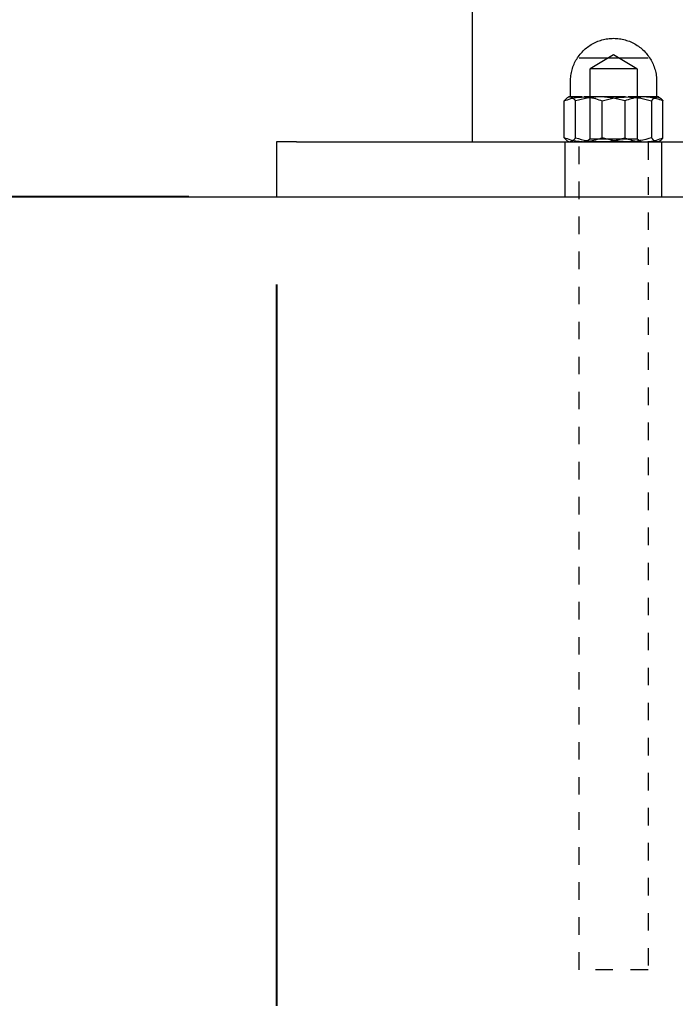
# Model space of a CAD drawing. Header units: inches. Extents: x -14 to 184, y -4 to 134.
# Drawn here: x -6.79 to -3.04, y 106.78 to 112.37 of the extents above; entities that cross this region are included whole.
import ezdxf

# ---------------------------------------------------------------- set-up
doc = ezdxf.new("R2010")
doc.units = ezdxf.units.IN
doc.linetypes.add('HIDDEN', pattern=[1.905, 1.27, -0.635])
for name, color, linetype, lineweight in [('ZANO_R', 7, 'Continuous', 0), ('ZANO_R_przerywana', 250, 'HIDDEN', 0), ('ZANO_W', 1, 'Continuous', 0)]:
    doc.layers.add(name, color=color, linetype=linetype, lineweight=lineweight)
doc.styles.get("Standard").update_dxf_attribs({"font": 'arial.ttf'})
doc.dimstyles.new('amerykanie', dxfattribs={"dimtxt": 50, "dimasz": 50, "dimexe": 0.5, "dimexo": 0.5, "dimgap": 1, "dimtad": 1, "dimdec": 0, "dimzin": 0, "dimlunit": 5, "dimtxsty": 'Standard', "dimcen": 0.09, "dimclrd": 1, "dimclre": 1, "dimclrt": 1, "dimazin": 0, "dimtfac": 1, "dimtdec": 0, "dimtmove": 0, "dimatfit": 3, "dimfxl": 1, "dimtzin": 0, "dimarcsym": 1})

# ---------------------------------------------------------------- blocks, each defined once
blk = doc.blocks.new('*D380')
at = {"layer": 'ZANO_W', "color": 1, "lineweight": -2}
for p, q in [((-4.4798, 129.0714), (-10.6311, 129.0714)), ((-10.1311, 128.0714), (-10.1311, 112.3549)), ((-5.8212, 111.3549), (-10.6311, 111.3549))]:
    blk.add_line(p, q, dxfattribs=at)
at = {"layer": 'ZANO_W', "color": 1}
for points in [[(-9.9644, 128.0714), (-10.2977, 128.0714), (-10.1311, 129.0714)], [(-10.2977, 112.3549), (-9.9644, 112.3549), (-10.1311, 111.3549)]]:
    blk.add_solid(points, dxfattribs=at)
at = {"layer": 'ZANO_W', "color": 1, "insert": (-11.4713, 120.2131), "char_height": 1.625, "attachment_point": 5, "rotation": 90}
blk.add_mtext('17 11/16', dxfattribs=at)
blk = doc.blocks.new('*D382')
at = {"layer": 'ZANO_W', "color": 1, "lineweight": -2}
for p, q in [((-5.3212, 110.8549), (-5.3212, 104.2514)), ((73.6377, 110.8549), (73.6377, 104.2514)), ((-4.3212, 104.7514), (72.6377, 104.7514))]:
    blk.add_line(p, q, dxfattribs=at)
at = {"layer": 'ZANO_W', "color": 1}
for points in [[(-4.3212, 104.918), (-4.3212, 104.5847), (-5.3212, 104.7514)], [(72.6377, 104.5847), (72.6377, 104.918), (73.6377, 104.7514)]]:
    blk.add_solid(points, dxfattribs=at)
at = {"layer": 'ZANO_W', "color": 1, "insert": (34.1583, 106.0916), "char_height": 1.625, "attachment_point": 5}
blk.add_mtext('78 15/16', dxfattribs=at)

msp = doc.modelspace()

# ---------------------------------------------------------------- linework, layer by layer
at = {"layer": 'ZANO_R'}
for p, q in [((-4.20366, 127.18164), (-4.20366, 111.66983)), ((-3.55162, 112.20519), (-3.54501, 112.21038)), ((-3.54501, 112.21038), (-3.53823, 112.21534)), ((-3.53823, 112.21534), (-3.53128, 112.22007)), ((-3.53128, 112.22007), (-3.52418, 112.22456)), ((-3.52418, 112.22456), (-3.51693, 112.2288)), ((-3.51693, 112.2288), (-3.50954, 112.23279)), ((-3.50954, 112.23279), (-3.50201, 112.23653)), ((-3.50201, 112.23653), (-3.49436, 112.24001)), ((-3.49436, 112.24001), (-3.4866, 112.24322)), ((-3.4866, 112.24322), (-3.47873, 112.24617)), ((-3.47873, 112.24617), (-3.47077, 112.24885)), ((-3.47077, 112.24885), (-3.46272, 112.25126)), ((-3.46272, 112.25126), (-3.45459, 112.25338)), ((-3.45459, 112.25338), (-3.44639, 112.25523)), ((-3.44639, 112.25523), (-3.43814, 112.2568)), ((-3.43814, 112.2568), (-3.42984, 112.25809)), ((-3.42984, 112.25809), (-3.42149, 112.25909)), ((-3.42149, 112.25909), (-3.41312, 112.25981)), ((-3.41312, 112.25981), (-3.40473, 112.26024)), ((-3.40473, 112.26024), (-3.39633, 112.26038)), ((-3.39633, 112.26038), (-3.38793, 112.26024)), ((-3.38793, 112.26024), (-3.37954, 112.25981)), ((-3.37954, 112.25981), (-3.37117, 112.25909)), ((-3.37117, 112.25909), (-3.36283, 112.25809)), ((-3.36283, 112.25809), (-3.35452, 112.2568)), ((-3.35452, 112.2568), (-3.34627, 112.25523)), ((-3.34627, 112.25523), (-3.33807, 112.25338)), ((-3.33807, 112.25338), (-3.32994, 112.25126)), ((-3.32994, 112.25126), (-3.32189, 112.24885)), ((-3.32189, 112.24885), (-3.31393, 112.24617)), ((-3.31393, 112.24617), (-3.30606, 112.24322)), ((-3.30606, 112.24322), (-3.2983, 112.24001)), ((-3.2983, 112.24001), (-3.29065, 112.23653)), ((-3.29065, 112.23653), (-3.28313, 112.23279)), ((-3.28313, 112.23279), (-3.27573, 112.2288)), ((-3.27573, 112.2288), (-3.26848, 112.22456)), ((-3.26848, 112.22456), (-3.26138, 112.22007)), ((-3.26138, 112.22007), (-3.25443, 112.21534)), ((-3.25443, 112.21534), (-3.24765, 112.21038)), ((-3.24765, 112.21038), (-3.24104, 112.20519)), ((-3.60208, 112.14927), (-3.59736, 112.15622)), ((-3.59736, 112.15622), (-3.5924, 112.163)), ((-3.5924, 112.163), (-3.58721, 112.1696)), ((-3.58721, 112.1696), (-3.58179, 112.17603)), ((-3.58179, 112.17603), (-3.57616, 112.18227)), ((-3.57616, 112.18227), (-3.57032, 112.18831)), ((-3.57032, 112.18831), (-3.56428, 112.19415)), ((-3.56428, 112.19415), (-3.55804, 112.19978)), ((-3.55804, 112.19978), (-3.55162, 112.20519)), ((-3.53012, 112.0872), (-3.39633, 112.16758)), ((-3.39633, 112.16758), (-3.26255, 112.0872)), ((-3.24104, 112.20519), (-3.23462, 112.19978)), ((-3.23462, 112.19978), (-3.22838, 112.19415)), ((-3.22838, 112.19415), (-3.22234, 112.18831)), ((-3.22234, 112.18831), (-3.2165, 112.18227)), ((-3.2165, 112.18227), (-3.21087, 112.17603)), ((-3.21087, 112.17603), (-3.20546, 112.1696)), ((-3.20546, 112.1696), (-3.20027, 112.163)), ((-3.20027, 112.163), (-3.19531, 112.15622)), ((-3.19531, 112.15622), (-3.19058, 112.14927)), ((-3.63086, 112.08876), (-3.62819, 112.09672)), ((-3.62819, 112.09672), (-3.62524, 112.10459)), ((-3.62524, 112.10459), (-3.62202, 112.11235)), ((-3.62202, 112.11235), (-3.61854, 112.12)), ((-3.61854, 112.12), (-3.61481, 112.12752)), ((-3.61481, 112.12752), (-3.61081, 112.13492)), ((-3.61081, 112.13492), (-3.60657, 112.14217)), ((-3.60657, 112.14217), (-3.60208, 112.14927)), ((-3.59309, 112.14904), (-3.59318, 112.14904)), ((-3.59318, 112.14904), (-3.59318, 112.14904)), ((-3.59318, 112.14904), (-3.19957, 112.14904)), ((-3.19058, 112.14927), (-3.18609, 112.14217)), ((-3.18609, 112.14217), (-3.18185, 112.13492)), ((-3.18185, 112.13492), (-3.17786, 112.12752)), ((-3.17786, 112.12752), (-3.17412, 112.12)), ((-3.17412, 112.12), (-3.17064, 112.11235)), ((-3.17064, 112.11235), (-3.16742, 112.10459)), ((-3.16742, 112.10459), (-3.16448, 112.09672)), ((-3.16448, 112.09672), (-3.1618, 112.08876)), ((-3.6411, 112.03948), (-3.6401, 112.04782)), ((-3.6401, 112.04782), (-3.63882, 112.05613)), ((-3.63882, 112.05613), (-3.63725, 112.06438)), ((-3.63725, 112.06438), (-3.6354, 112.07258)), ((-3.6354, 112.07258), (-3.63327, 112.0807)), ((-3.63327, 112.0807), (-3.63086, 112.08876)), ((-3.53019, 111.68737), (-3.53019, 112.08715)), ((-3.26575, 112.08715), (-3.53018, 112.08715)), ((-3.26327, 112.08715), (-3.26575, 112.08715)), ((-3.26264, 112.08715), (-3.26327, 112.08715)), ((-3.2625, 112.08715), (-3.26264, 112.08715)), ((-3.26248, 112.08715), (-3.2625, 112.08715)), ((-3.26248, 112.08716), (-3.26248, 112.08715)), ((-3.26248, 112.08715), (-3.26247, 112.08715)), ((-3.26247, 112.08715), (-3.26248, 112.08715)), ((-3.26247, 112.08715), (-3.26247, 112.08715)), ((-3.26247, 112.08715), (-3.26247, 112.08715)), ((-3.26247, 112.08715), (-3.26247, 112.08715)), ((-3.26247, 112.08715), (-3.26247, 111.68737)), ((-3.1618, 112.08876), (-3.15939, 112.0807)), ((-3.15939, 112.0807), (-3.15726, 112.07258)), ((-3.15726, 112.07258), (-3.15541, 112.06438)), ((-3.15541, 112.06438), (-3.15385, 112.05613)), ((-3.15385, 112.05613), (-3.15256, 112.04782)), ((-3.15256, 112.04782), (-3.15156, 112.03948)), ((-3.64239, 112.01432), (-3.64225, 112.02272)), ((-3.64239, 111.93046), (-3.64239, 112.01432)), ((-3.64225, 112.02272), (-3.64182, 112.03111)), ((-3.64182, 112.03111), (-3.6411, 112.03948)), ((-3.15156, 112.03948), (-3.15084, 112.03111)), ((-3.15084, 112.03111), (-3.15041, 112.02272)), ((-3.15041, 112.02272), (-3.15027, 112.01432)), ((-3.15027, 112.01432), (-3.15027, 111.93046)), ((-3.64277, 111.9286), (-3.64271, 111.92875)), ((-3.64271, 111.92875), (-3.64266, 111.9289)), ((-3.64266, 111.9289), (-3.64261, 111.92905)), ((-3.64261, 111.92905), (-3.64256, 111.9292)), ((-3.64256, 111.9292), (-3.64252, 111.92935)), ((-3.64252, 111.92935), (-3.64249, 111.92951)), ((-3.64249, 111.92951), (-3.64246, 111.92967)), ((-3.64246, 111.92967), (-3.64243, 111.92982)), ((-3.64243, 111.92982), (-3.64242, 111.92998)), ((-3.64242, 111.92998), (-3.6424, 111.93014)), ((-3.6424, 111.9303), (-3.64239, 111.93046)), ((-3.6424, 111.93014), (-3.6424, 111.9303)), ((-3.15027, 111.93046), (-3.15027, 111.9303)), ((-3.15027, 111.9303), (-3.15026, 111.93014)), ((-3.15026, 111.93014), (-3.15025, 111.92998)), ((-3.15025, 111.92998), (-3.15023, 111.92982)), ((-3.15023, 111.92982), (-3.15021, 111.92967)), ((-3.15021, 111.92967), (-3.15018, 111.92951)), ((-3.15018, 111.92951), (-3.15014, 111.92935)), ((-3.15014, 111.92935), (-3.1501, 111.9292)), ((-3.1501, 111.9292), (-3.15006, 111.92905)), ((-3.15006, 111.92905), (-3.15001, 111.9289)), ((-3.15001, 111.9289), (-3.14995, 111.92875)), ((-3.14995, 111.92875), (-3.14989, 111.9286)), ((-3.65867, 111.92202), (-3.67848, 111.90288)), ((-3.67848, 111.90288), (-3.66905, 111.90664)), ((-3.67848, 111.69269), (-3.67848, 111.90288)), ((-3.66905, 111.90664), (-3.65951, 111.91008)), ((-3.65951, 111.91008), (-3.64985, 111.91318)), ((-3.65867, 111.92202), (-3.65224, 111.92573)), ((-3.65751, 111.92267), (-3.65827, 111.92225)), ((-3.65674, 111.92307), (-3.65751, 111.92267)), ((-3.65596, 111.92344), (-3.65674, 111.92307)), ((-3.65516, 111.92379), (-3.65596, 111.92344)), ((-3.65435, 111.92411), (-3.65516, 111.92379)), ((-3.65354, 111.9244), (-3.65435, 111.92411)), ((-3.65271, 111.92467), (-3.65354, 111.9244)), ((-3.65187, 111.92491), (-3.65271, 111.92467)), ((-3.57573, 111.92573), (-3.65224, 111.92573)), ((-3.65103, 111.92512), (-3.65187, 111.92491)), ((-3.65018, 111.9253), (-3.65103, 111.92512)), ((-3.64933, 111.92545), (-3.65018, 111.9253)), ((-3.64985, 111.91318), (-3.64009, 111.91595)), ((-3.64847, 111.92558), (-3.64933, 111.92545)), ((-3.6476, 111.92567), (-3.64847, 111.92558)), ((-3.64656, 111.9258), (-3.6464, 111.92582)), ((-3.6464, 111.92582), (-3.64624, 111.92585)), ((-3.64624, 111.92585), (-3.64609, 111.92588)), ((-3.64609, 111.92588), (-3.64593, 111.92591)), ((-3.64593, 111.92591), (-3.64578, 111.92595)), ((-3.64578, 111.92595), (-3.64562, 111.926)), ((-3.64562, 111.926), (-3.64547, 111.92605)), ((-3.64547, 111.92605), (-3.64533, 111.92611)), ((-3.64533, 111.92611), (-3.64518, 111.92617)), ((-3.64518, 111.92617), (-3.64503, 111.92624)), ((-3.64503, 111.92624), (-3.64489, 111.92631)), ((-3.64489, 111.92631), (-3.64475, 111.92638)), ((-3.64475, 111.92638), (-3.64462, 111.92647)), ((-3.64462, 111.92647), (-3.64448, 111.92655)), ((-3.64448, 111.92655), (-3.64435, 111.92664)), ((-3.64435, 111.92664), (-3.64422, 111.92674)), ((-3.64422, 111.92674), (-3.6441, 111.92683)), ((-3.64247, 111.92522), (-3.64412, 111.92565)), ((-3.6441, 111.92683), (-3.64398, 111.92694)), ((-3.64398, 111.92694), (-3.64386, 111.92704)), ((-3.64386, 111.92704), (-3.64374, 111.92716)), ((-3.64374, 111.92716), (-3.64363, 111.92727)), ((-3.64363, 111.92727), (-3.64353, 111.92739)), ((-3.64353, 111.92739), (-3.64343, 111.92751)), ((-3.64343, 111.92751), (-3.64333, 111.92764)), ((-3.64333, 111.92764), (-3.64324, 111.92777)), ((-3.64324, 111.92777), (-3.64315, 111.9279)), ((-3.64315, 111.9279), (-3.64306, 111.92803)), ((-3.64306, 111.92803), (-3.64298, 111.92817)), ((-3.64298, 111.92817), (-3.64291, 111.92831)), ((-3.64291, 111.92831), (-3.64284, 111.92845)), ((-3.64284, 111.92845), (-3.64277, 111.9286)), ((-3.64083, 111.92473), (-3.64247, 111.92522)), ((-3.63922, 111.92418), (-3.64083, 111.92473)), ((-3.64009, 111.91595), (-3.63024, 111.91838)), ((-3.63762, 111.92358), (-3.63922, 111.92418)), ((-3.63605, 111.92293), (-3.63762, 111.92358)), ((-3.6345, 111.92221), (-3.63605, 111.92293)), ((-3.63297, 111.92145), (-3.6345, 111.92221)), ((-3.63147, 111.92063), (-3.63297, 111.92145)), ((-3.63001, 111.91976), (-3.63147, 111.92063)), ((-3.63024, 111.91838), (-3.62031, 111.92047)), ((-3.62857, 111.91884), (-3.63001, 111.91976)), ((-3.62717, 111.91788), (-3.62857, 111.91884)), ((-3.6258, 111.91686), (-3.62717, 111.91788)), ((-3.62446, 111.91579), (-3.6258, 111.91686)), ((-3.62317, 111.91468), (-3.62446, 111.91579)), ((-3.62191, 111.91353), (-3.62317, 111.91468)), ((-3.6207, 111.91233), (-3.62191, 111.91353)), ((-3.61952, 111.91109), (-3.6207, 111.91233)), ((-3.62031, 111.92047), (-3.61031, 111.92222)), ((-3.61839, 111.90982), (-3.61952, 111.91109)), ((-3.61731, 111.9085), (-3.61839, 111.90982)), ((-3.61627, 111.90714), (-3.61731, 111.9085)), ((-3.61528, 111.90576), (-3.61627, 111.90714)), ((-3.61434, 111.90433), (-3.61528, 111.90576)), ((-3.61345, 111.90288), (-3.61434, 111.90433)), ((-3.59719, 111.90774), (-3.61345, 111.90288)), ((-3.61345, 111.69269), (-3.61345, 111.90288)), ((-3.61031, 111.92222), (-3.60027, 111.92362)), ((-3.60027, 111.92362), (-3.59018, 111.92467)), ((-3.58077, 111.91204), (-3.59719, 111.90774)), ((-3.59018, 111.92467), (-3.58005, 111.92538)), ((-3.5642, 111.91576), (-3.58077, 111.91204)), ((-3.58005, 111.92538), (-3.56991, 111.92573)), ((-3.56991, 111.92573), (-3.55978, 111.92538)), ((-3.54752, 111.91891), (-3.5642, 111.91576)), ((-3.32799, 111.92573), (-3.56393, 111.92573)), ((-3.55978, 111.92538), (-3.54965, 111.92467)), ((-3.54965, 111.92467), (-3.53956, 111.92362)), ((-3.53074, 111.92147), (-3.54752, 111.91891)), ((-3.53956, 111.92362), (-3.52952, 111.92222)), ((-3.51388, 111.92346), (-3.53074, 111.92147)), ((-3.52952, 111.92222), (-3.51952, 111.92047)), ((-3.51952, 111.92047), (-3.50959, 111.91838)), ((-3.49696, 111.92485), (-3.51388, 111.92346)), ((-3.50959, 111.91838), (-3.49974, 111.91595)), ((-3.49974, 111.91595), (-3.48998, 111.91318)), ((-3.48001, 111.92566), (-3.49696, 111.92485)), ((-3.48998, 111.91318), (-3.48032, 111.91008)), ((-3.48032, 111.91008), (-3.47078, 111.90664)), ((-3.47078, 111.90664), (-3.46135, 111.90288)), ((-3.44773, 111.92485), (-3.46468, 111.92566)), ((-3.46135, 111.90288), (-3.4461, 111.90748)), ((-3.46135, 111.69269), (-3.46135, 111.90288)), ((-3.43082, 111.92345), (-3.44773, 111.92485)), ((-3.4461, 111.90748), (-3.43069, 111.91157)), ((-3.41397, 111.92147), (-3.43082, 111.92345)), ((-3.43069, 111.91157), (-3.41516, 111.91515)), ((-3.41516, 111.91515), (-3.39952, 111.91822)), ((-3.3972, 111.9189), (-3.41397, 111.92147)), ((-3.39952, 111.91822), (-3.38379, 111.92077)), ((-3.38053, 111.91575), (-3.3972, 111.9189)), ((-3.38379, 111.92077), (-3.36799, 111.9228)), ((-3.36398, 111.91203), (-3.38053, 111.91575)), ((-3.36799, 111.9228), (-3.35212, 111.9243)), ((-3.34756, 111.90774), (-3.36398, 111.91203)), ((-3.35212, 111.9243), (-3.33621, 111.92528)), ((-3.33131, 111.90288), (-3.34756, 111.90774)), ((-3.33621, 111.92528), (-3.32028, 111.92573)), ((-3.32239, 111.90643), (-3.33131, 111.90288)), ((-3.33131, 111.90288), (-3.33131, 111.69269)), ((-3.31336, 111.90969), (-3.32239, 111.90643)), ((-3.32028, 111.92573), (-3.30435, 111.92528)), ((-3.30423, 111.91267), (-3.31336, 111.90969)), ((-3.14859, 111.92573), (-3.31265, 111.92573)), ((-3.30435, 111.92528), (-3.28844, 111.9243)), ((-3.29501, 111.91535), (-3.30423, 111.91267)), ((-3.28571, 111.91773), (-3.29501, 111.91535)), ((-3.28844, 111.9243), (-3.27258, 111.9228)), ((-3.27633, 111.91981), (-3.28571, 111.91773)), ((-3.2669, 111.92159), (-3.27633, 111.91981)), ((-3.27258, 111.9228), (-3.25677, 111.92077)), ((-3.25741, 111.92307), (-3.2669, 111.92159)), ((-3.24788, 111.92424), (-3.25741, 111.92307)), ((-3.25677, 111.92077), (-3.24104, 111.91822)), ((-3.23832, 111.9251), (-3.24788, 111.92424)), ((-3.24104, 111.91822), (-3.2254, 111.91515)), ((-3.22873, 111.92566), (-3.23832, 111.9251)), ((-3.2254, 111.91515), (-3.20987, 111.91157)), ((-3.20733, 111.92511), (-3.21694, 111.92566)), ((-3.20987, 111.91157), (-3.19447, 111.90748)), ((-3.19776, 111.92425), (-3.20733, 111.92511)), ((-3.18821, 111.92308), (-3.19776, 111.92425)), ((-3.19447, 111.90748), (-3.17921, 111.90288)), ((-3.17871, 111.92161), (-3.18821, 111.92308)), ((-3.17921, 111.90288), (-3.17841, 111.90424)), ((-3.17921, 111.90288), (-3.17921, 111.69269)), ((-3.16925, 111.91983), (-3.17871, 111.92161)), ((-3.17841, 111.90424), (-3.17757, 111.90558)), ((-3.17757, 111.90558), (-3.17668, 111.90688)), ((-3.17668, 111.90688), (-3.17574, 111.90816)), ((-3.17574, 111.90816), (-3.17477, 111.9094)), ((-3.17477, 111.9094), (-3.17375, 111.91061)), ((-3.17375, 111.91061), (-3.17269, 111.91178)), ((-3.17269, 111.91178), (-3.17159, 111.91292)), ((-3.17159, 111.91292), (-3.17045, 111.91401)), ((-3.17045, 111.91401), (-3.16928, 111.91507)), ((-3.16928, 111.91507), (-3.16807, 111.91609)), ((-3.15986, 111.91775), (-3.16925, 111.91983)), ((-3.16807, 111.91609), (-3.16682, 111.91706)), ((-3.16682, 111.91706), (-3.16554, 111.91799)), ((-3.16554, 111.91799), (-3.16424, 111.91888)), ((-3.16424, 111.91888), (-3.1629, 111.91972)), ((-3.1629, 111.91972), (-3.16153, 111.92051)), ((-3.16153, 111.92051), (-3.16014, 111.92126)), ((-3.16014, 111.92126), (-3.15872, 111.92196)), ((-3.15055, 111.91536), (-3.15986, 111.91775)), ((-3.15872, 111.92196), (-3.15728, 111.92261)), ((-3.15728, 111.92261), (-3.15582, 111.92321)), ((-3.15582, 111.92321), (-3.15434, 111.92376)), ((-3.15434, 111.92376), (-3.15284, 111.92426)), ((-3.15284, 111.92426), (-3.15132, 111.92471)), ((-3.15132, 111.92471), (-3.14979, 111.9251)), ((-3.14131, 111.91268), (-3.15055, 111.91536)), ((-3.14989, 111.9286), (-3.14983, 111.92845)), ((-3.14983, 111.92845), (-3.14976, 111.92831)), ((-3.14979, 111.9251), (-3.14825, 111.92545)), ((-3.14976, 111.92831), (-3.14968, 111.92817)), ((-3.14968, 111.92817), (-3.1496, 111.92803)), ((-3.1496, 111.92803), (-3.14952, 111.9279)), ((-3.14952, 111.9279), (-3.14943, 111.92777)), ((-3.14943, 111.92777), (-3.14933, 111.92764)), ((-3.14933, 111.92764), (-3.14924, 111.92751)), ((-3.14924, 111.92751), (-3.14913, 111.92739)), ((-3.14913, 111.92739), (-3.14903, 111.92727)), ((-3.14903, 111.92727), (-3.14892, 111.92716)), ((-3.14892, 111.92716), (-3.1488, 111.92705)), ((-3.1488, 111.92705), (-3.14868, 111.92694)), ((-3.14868, 111.92694), (-3.14856, 111.92684)), ((-3.14856, 111.92684), (-3.14844, 111.92674)), ((-3.14844, 111.92674), (-3.14831, 111.92664)), ((-3.14831, 111.92664), (-3.14818, 111.92655)), ((-3.14825, 111.92545), (-3.1467, 111.92573)), ((-3.14818, 111.92655), (-3.14804, 111.92647)), ((-3.14804, 111.92647), (-3.1479, 111.92639)), ((-3.1479, 111.92639), (-3.14776, 111.92631)), ((-3.14776, 111.92631), (-3.14762, 111.92624)), ((-3.14762, 111.92624), (-3.14748, 111.92618)), ((-3.14748, 111.92618), (-3.14733, 111.92612)), ((-3.14733, 111.92612), (-3.14718, 111.92606)), ((-3.14718, 111.92606), (-3.14703, 111.92601)), ((-3.14703, 111.92601), (-3.14688, 111.92597)), ((-3.14688, 111.92597), (-3.14672, 111.92593)), ((-3.14672, 111.92593), (-3.14657, 111.92589)), ((-3.1467, 111.92573), (-3.14515, 111.92544)), ((-3.14657, 111.92589), (-3.14641, 111.92586)), ((-3.14641, 111.92586), (-3.14625, 111.92584)), ((-3.14625, 111.92584), (-3.14609, 111.92582)), ((-3.14609, 111.92582), (-3.14593, 111.92581)), ((-3.14515, 111.92544), (-3.1436, 111.9251)), ((-3.14158, 111.92573), (-3.14505, 111.92573)), ((-3.1436, 111.9251), (-3.14207, 111.9247)), ((-3.14207, 111.9247), (-3.14056, 111.92426)), ((-3.1407, 111.92573), (-3.14158, 111.92573)), ((-3.13217, 111.90971), (-3.14131, 111.91268)), ((-3.14049, 111.92573), (-3.1407, 111.92573)), ((-3.14056, 111.92426), (-3.13906, 111.92376)), ((-3.14044, 111.92573), (-3.14049, 111.92573)), ((-3.14043, 111.92573), (-3.14044, 111.92573)), ((-3.14043, 111.92573), (-3.14043, 111.92573)), ((-3.14043, 111.92573), (-3.14043, 111.92573)), ((-3.14043, 111.92573), (-3.14043, 111.92573)), ((-3.14043, 111.92573), (-3.14043, 111.92573)), ((-3.14043, 111.92573), (-3.13429, 111.92219)), ((-3.13906, 111.92376), (-3.13758, 111.9232)), ((-3.13758, 111.9232), (-3.13612, 111.9226)), ((-3.13612, 111.9226), (-3.13468, 111.92195)), ((-3.13468, 111.92195), (-3.13326, 111.92125)), ((-3.13326, 111.92125), (-3.13187, 111.9205)), ((-3.12312, 111.90644), (-3.13217, 111.90971)), ((-3.13187, 111.9205), (-3.1305, 111.91971)), ((-3.1305, 111.91971), (-3.12917, 111.91887)), ((-3.12917, 111.91887), (-3.12786, 111.91798)), ((-3.12786, 111.91798), (-3.12658, 111.91705)), ((-3.12658, 111.91705), (-3.12534, 111.91608)), ((-3.12534, 111.91608), (-3.12413, 111.91506)), ((-3.12413, 111.91506), (-3.12295, 111.914)), ((-3.11419, 111.90288), (-3.12312, 111.90644)), ((-3.12295, 111.914), (-3.12181, 111.91291)), ((-3.12181, 111.91291), (-3.12071, 111.91177)), ((-3.12071, 111.91177), (-3.11965, 111.9106)), ((-3.11965, 111.9106), (-3.11863, 111.9094)), ((-3.11863, 111.9094), (-3.11766, 111.90815)), ((-3.11766, 111.90815), (-3.11672, 111.90688)), ((-3.11672, 111.90688), (-3.11583, 111.90558)), ((-3.11583, 111.90558), (-3.11499, 111.90424)), ((-3.11499, 111.90424), (-3.11419, 111.90288)), ((-3.11419, 111.69269), (-3.11419, 111.90288)), ((-5.20586, 111.66983), (-5.32117, 111.66983)), ((-5.32117, 111.66983), (-5.32117, 111.35487)), ((-5.20586, 111.66983), (6.76485, 111.66983)), ((-3.6693, 111.68903), (-3.67848, 111.69269)), ((-3.67848, 111.69269), (-3.65867, 111.67354)), ((-3.67192, 111.35487), (-3.67192, 111.66983)), ((-3.66002, 111.68568), (-3.6693, 111.68903)), ((-3.65062, 111.68264), (-3.66002, 111.68568)), ((-3.65224, 111.66983), (-3.65867, 111.67354)), ((-3.65827, 111.67332), (-3.65755, 111.67291)), ((-3.65755, 111.67291), (-3.65681, 111.67252)), ((-3.65681, 111.67252), (-3.65607, 111.67216)), ((-3.65607, 111.67216), (-3.65531, 111.67183)), ((-3.65531, 111.67183), (-3.65454, 111.67152)), ((-3.65454, 111.67152), (-3.65376, 111.67123)), ((-3.65376, 111.67123), (-3.65298, 111.67097)), ((-3.65298, 111.67097), (-3.65218, 111.67074)), ((-3.65218, 111.67074), (-3.65138, 111.67053)), ((-3.65138, 111.67053), (-3.65057, 111.67034)), ((-3.64113, 111.67991), (-3.65062, 111.68264)), ((-3.65057, 111.67034), (-3.64976, 111.67019)), ((-3.64976, 111.67019), (-3.64894, 111.67006)), ((-3.64894, 111.67006), (-3.64812, 111.66996)), ((-3.64812, 111.66996), (-3.64729, 111.66988)), ((-3.64729, 111.66988), (-3.64646, 111.66984)), ((-3.64596, 111.66983), (-3.64441, 111.67012)), ((-3.64441, 111.67012), (-3.64287, 111.67046)), ((-3.64287, 111.67046), (-3.64134, 111.67086)), ((-3.64134, 111.67086), (-3.63982, 111.67131)), ((-3.63155, 111.67751), (-3.64113, 111.67991)), ((-3.63982, 111.67131), (-3.63833, 111.67181)), ((-3.63833, 111.67181), (-3.63684, 111.67236)), ((-3.63684, 111.67236), (-3.63538, 111.67296)), ((-3.63538, 111.67296), (-3.63394, 111.67361)), ((-3.63394, 111.67361), (-3.63253, 111.67431)), ((-3.63253, 111.67431), (-3.63114, 111.67506)), ((-3.6219, 111.67542), (-3.63155, 111.67751)), ((-3.63114, 111.67506), (-3.62977, 111.67585)), ((-3.62977, 111.67585), (-3.62843, 111.6767)), ((-3.62843, 111.6767), (-3.62712, 111.67758)), ((-3.62712, 111.67758), (-3.62585, 111.67851)), ((-3.62585, 111.67851), (-3.6246, 111.67949)), ((-3.6246, 111.67949), (-3.62339, 111.6805)), ((-3.62339, 111.6805), (-3.62222, 111.68156)), ((-3.62222, 111.68156), (-3.62108, 111.68266)), ((-3.61219, 111.67365), (-3.6219, 111.67542)), ((-3.62108, 111.68266), (-3.61998, 111.68379)), ((-3.61998, 111.68379), (-3.61892, 111.68496)), ((-3.61892, 111.68496), (-3.6179, 111.68617)), ((-3.6179, 111.68617), (-3.61692, 111.68741)), ((-3.61692, 111.68741), (-3.61599, 111.68868)), ((-3.61599, 111.68868), (-3.6151, 111.68999)), ((-3.6151, 111.68999), (-3.61425, 111.69132)), ((-3.61425, 111.69132), (-3.61345, 111.69269)), ((-3.61345, 111.69269), (-3.59718, 111.68782)), ((-3.60242, 111.67221), (-3.61219, 111.67365)), ((-3.59261, 111.6711), (-3.60242, 111.67221)), ((-3.59718, 111.68782), (-3.58075, 111.68352)), ((-3.19952, 111.667), (-3.59314, 111.667)), ((-3.58277, 111.67031), (-3.59261, 111.6711)), ((-3.5729, 111.66985), (-3.58277, 111.67031)), ((-3.58075, 111.68352), (-3.56417, 111.6798)), ((-3.55803, 111.67026), (-3.568, 111.66984)), ((-3.56417, 111.6798), (-3.54748, 111.67665)), ((-3.54809, 111.67102), (-3.55803, 111.67026)), ((-3.55381, 111.67083), (-3.54871, 111.67083)), ((-3.55381, 111.66983), (-3.55381, 111.67083)), ((-3.55373, 111.67089), (-3.53019, 111.68737)), ((-3.53818, 111.67211), (-3.54809, 111.67102)), ((-3.54765, 111.67083), (-3.24271, 111.67083)), ((-3.54748, 111.67665), (-3.53069, 111.67408)), ((-3.52831, 111.67354), (-3.53818, 111.67211)), ((-3.53069, 111.67408), (-3.51382, 111.6721)), ((-3.53018, 111.68737), (-3.26575, 111.68737)), ((-3.5185, 111.6753), (-3.52831, 111.67354)), ((-3.50875, 111.67739), (-3.5185, 111.6753)), ((-3.51382, 111.6721), (-3.49689, 111.67071)), ((-3.49907, 111.67981), (-3.50875, 111.67739)), ((-3.48949, 111.68255), (-3.49907, 111.67981)), ((-3.49689, 111.67071), (-3.47993, 111.6699)), ((-3.48, 111.68561), (-3.48949, 111.68255)), ((-3.47062, 111.68899), (-3.48, 111.68561)), ((-3.46135, 111.69269), (-3.47062, 111.68899)), ((-3.46517, 111.66989), (-3.44816, 111.67069)), ((-3.44675, 111.68829), (-3.46135, 111.69269)), ((-3.44816, 111.67069), (-3.43119, 111.67208)), ((-3.43201, 111.68435), (-3.44675, 111.68829)), ((-3.41715, 111.68087), (-3.43201, 111.68435)), ((-3.43119, 111.67208), (-3.41428, 111.67406)), ((-3.4022, 111.67786), (-3.41715, 111.68087)), ((-3.41428, 111.67406), (-3.39745, 111.67662)), ((-3.38715, 111.67531), (-3.4022, 111.67786)), ((-3.39745, 111.67662), (-3.38071, 111.67977)), ((-3.37204, 111.67324), (-3.38715, 111.67531)), ((-3.38071, 111.67977), (-3.3641, 111.6835)), ((-3.35686, 111.67164), (-3.37204, 111.67324)), ((-3.3641, 111.6835), (-3.34762, 111.68781)), ((-3.34165, 111.67052), (-3.35686, 111.67164)), ((-3.34762, 111.68781), (-3.33131, 111.69269)), ((-3.32641, 111.66988), (-3.34165, 111.67052)), ((-3.33131, 111.69269), (-3.32205, 111.68899)), ((-3.32205, 111.68899), (-3.31267, 111.68561)), ((-3.31267, 111.68561), (-3.30318, 111.68255)), ((-3.29531, 111.67073), (-3.31221, 111.66991)), ((-3.30318, 111.68255), (-3.29359, 111.67981)), ((-3.27845, 111.67214), (-3.29531, 111.67073)), ((-3.29359, 111.67981), (-3.28392, 111.67739)), ((-3.28392, 111.67739), (-3.27417, 111.6753)), ((-3.26165, 111.67413), (-3.27845, 111.67214)), ((-3.27417, 111.6753), (-3.26435, 111.67354)), ((-3.26575, 111.68737), (-3.26327, 111.68737)), ((-3.26435, 111.67354), (-3.25448, 111.67211)), ((-3.26327, 111.68737), (-3.26264, 111.68737)), ((-3.26264, 111.68737), (-3.2625, 111.68737)), ((-3.2625, 111.68737), (-3.26248, 111.68737)), ((-3.26248, 111.68737), (-3.26247, 111.68737)), ((-3.26247, 111.68737), (-3.26248, 111.68737)), ((-3.26247, 111.68737), (-3.26247, 111.68737)), ((-3.26247, 111.68737), (-3.26247, 111.68737)), ((-3.26247, 111.68737), (-3.26247, 111.68737)), ((-3.26247, 111.68737), (-3.23893, 111.67089)), ((-3.24492, 111.6767), (-3.26165, 111.67413)), ((-3.25448, 111.67211), (-3.24457, 111.67102)), ((-3.2283, 111.67984), (-3.24492, 111.6767)), ((-3.24457, 111.67102), (-3.23463, 111.67026)), ((-3.24271, 111.67083), (-3.23978, 111.67083)), ((-3.23978, 111.67083), (-3.23905, 111.67083)), ((-3.23905, 111.67083), (-3.23889, 111.67083)), ((-3.23889, 111.67083), (-3.23885, 111.67083)), ((-3.23886, 111.67084), (-3.23885, 111.67083)), ((-3.23885, 111.67083), (-3.23886, 111.67083)), ((-3.23885, 111.67083), (-3.23885, 111.67083)), ((-3.23885, 111.67083), (-3.23885, 111.67083)), ((-3.23885, 111.67083), (-3.23885, 111.67083)), ((-3.23885, 111.67083), (-3.23885, 111.67083)), ((-3.23885, 111.67083), (-3.23885, 111.66983)), ((-3.23463, 111.67026), (-3.22467, 111.66984)), ((-3.21179, 111.68355), (-3.2283, 111.67984)), ((-3.21976, 111.66985), (-3.20989, 111.67031)), ((-3.19542, 111.68784), (-3.21179, 111.68355)), ((-3.20989, 111.67031), (-3.20005, 111.6711)), ((-3.20005, 111.6711), (-3.19024, 111.67221)), ((-3.17921, 111.69269), (-3.19542, 111.68784)), ((-3.19024, 111.67221), (-3.18047, 111.67365)), ((-3.18047, 111.67365), (-3.17076, 111.67542)), ((-3.17921, 111.69269), (-3.17841, 111.69132)), ((-3.17841, 111.69132), (-3.17757, 111.68999)), ((-3.17757, 111.68999), (-3.17668, 111.68868)), ((-3.17668, 111.68868), (-3.17574, 111.6874)), ((-3.17574, 111.6874), (-3.17477, 111.68616)), ((-3.17477, 111.68616), (-3.17375, 111.68495)), ((-3.17375, 111.68495), (-3.17269, 111.68378)), ((-3.17269, 111.68378), (-3.17159, 111.68265)), ((-3.17159, 111.68265), (-3.17045, 111.68155)), ((-3.17076, 111.67542), (-3.16111, 111.67751)), ((-3.17045, 111.68155), (-3.16928, 111.68049)), ((-3.16928, 111.68049), (-3.16807, 111.67948)), ((-3.16807, 111.67948), (-3.16682, 111.6785)), ((-3.16682, 111.6785), (-3.16554, 111.67757)), ((-3.16554, 111.67757), (-3.16424, 111.67669)), ((-3.16424, 111.67669), (-3.1629, 111.67584)), ((-3.1629, 111.67584), (-3.16153, 111.67505)), ((-3.16153, 111.67505), (-3.16014, 111.6743)), ((-3.16111, 111.67751), (-3.15153, 111.67991)), ((-3.16014, 111.6743), (-3.15872, 111.6736)), ((-3.15872, 111.6736), (-3.15728, 111.67295)), ((-3.15728, 111.67295), (-3.15582, 111.67235)), ((-3.15582, 111.67235), (-3.15434, 111.6718)), ((-3.15434, 111.6718), (-3.15284, 111.6713)), ((-3.15284, 111.6713), (-3.15132, 111.67086)), ((-3.15153, 111.67991), (-3.14204, 111.68264)), ((-3.15132, 111.67086), (-3.14979, 111.67046)), ((-3.14979, 111.67046), (-3.14825, 111.67012)), ((-3.14825, 111.67012), (-3.1467, 111.66983)), ((-3.1462, 111.66984), (-3.14461, 111.67017)), ((-3.14461, 111.67017), (-3.14303, 111.67055)), ((-3.14303, 111.67055), (-3.14147, 111.67099)), ((-3.14204, 111.68264), (-3.13265, 111.68568)), ((-3.14147, 111.67099), (-3.13992, 111.67148)), ((-3.13429, 111.67337), (-3.14043, 111.66983)), ((-3.13992, 111.67148), (-3.13839, 111.67203)), ((-3.13839, 111.67203), (-3.13689, 111.67263)), ((-3.13689, 111.67263), (-3.1354, 111.67328)), ((-3.1354, 111.67328), (-3.13393, 111.67398)), ((-3.13393, 111.67398), (-3.1325, 111.67473)), ((-3.13265, 111.68568), (-3.12336, 111.68903)), ((-3.1325, 111.67473), (-3.13108, 111.67553)), ((-3.13108, 111.67553), (-3.1297, 111.67638)), ((-3.1297, 111.67638), (-3.12835, 111.67728)), ((-3.12835, 111.67728), (-3.12703, 111.67822)), ((-3.12703, 111.67822), (-3.12574, 111.67921)), ((-3.12574, 111.67921), (-3.12449, 111.68024)), ((-3.12449, 111.68024), (-3.12327, 111.68132)), ((-3.12336, 111.68903), (-3.11419, 111.69269)), ((-3.12327, 111.68132), (-3.12209, 111.68243)), ((-3.12209, 111.68243), (-3.12095, 111.68359)), ((-3.12095, 111.68359), (-3.11985, 111.68479)), ((-3.12074, 111.35487), (-3.12074, 111.66983)), ((-3.11985, 111.68479), (-3.1188, 111.68602)), ((-3.1188, 111.68602), (-3.11778, 111.68729)), ((-3.11778, 111.68729), (-3.11682, 111.68859)), ((-3.11682, 111.68859), (-3.11589, 111.68992)), ((-3.11589, 111.68992), (-3.11502, 111.69129)), ((-3.11502, 111.69129), (-3.11419, 111.69269)), ((-9.66007, 111.35487), (7.04324, 111.35487))]:
    msp.add_line(p, q, dxfattribs=at)
msp.add_lwpolyline([(-13.67217, 111.35487), (184.35738, 111.35487)], dxfattribs=at)
at = {"layer": 'ZANO_R_przerywana', "ltscale": 0.05}
for p, q in [((-3.59318, 106.94258), (-3.59318, 111.667)), ((-3.19948, 111.667), (-3.19948, 106.94258)), ((-3.19952, 106.94258), (-3.59314, 106.94258))]:
    msp.add_line(p, q, dxfattribs=at)

# ---------------------------------------------------------------- dimensions: what is measured, and where the dimension line sits
at = {"layer": 'ZANO_W'}
dim = msp.add_linear_dim(base=(-10.13106, 111.35487), p1=(-3.97984, 129.07141), p2=(-5.32117, 111.35487), angle=90, dimstyle='amerykanie', override={"dimtxt": 1.625, "dimasz": 1, "dimgap": 0.5, "dimdec": 4, "dimaunit": 1, "dimadec": 1, "dimtdec": 4, "dimtmove": 1, "dimfrac": 2}, dxfattribs=at)
dim.commit()
dim.dimension.update_dxf_attribs({"geometry": '*D380', "text_midpoint": (-11.47128, 120.21314)})
dim = msp.add_linear_dim(base=(73.63774, 104.75136), p1=(-5.32117, 111.35487), p2=(73.63774, 111.35487), dimstyle='amerykanie', override={"dimtxt": 1.625, "dimasz": 1, "dimgap": 0.5, "dimdec": 4, "dimaunit": 1, "dimadec": 1, "dimtdec": 4, "dimtmove": 1, "dimfrac": 2}, dxfattribs=at)
dim.commit()
dim.dimension.update_dxf_attribs({"geometry": '*D382', "text_midpoint": (34.15829, 106.09157)})

doc.saveas('drawing.dxf')
